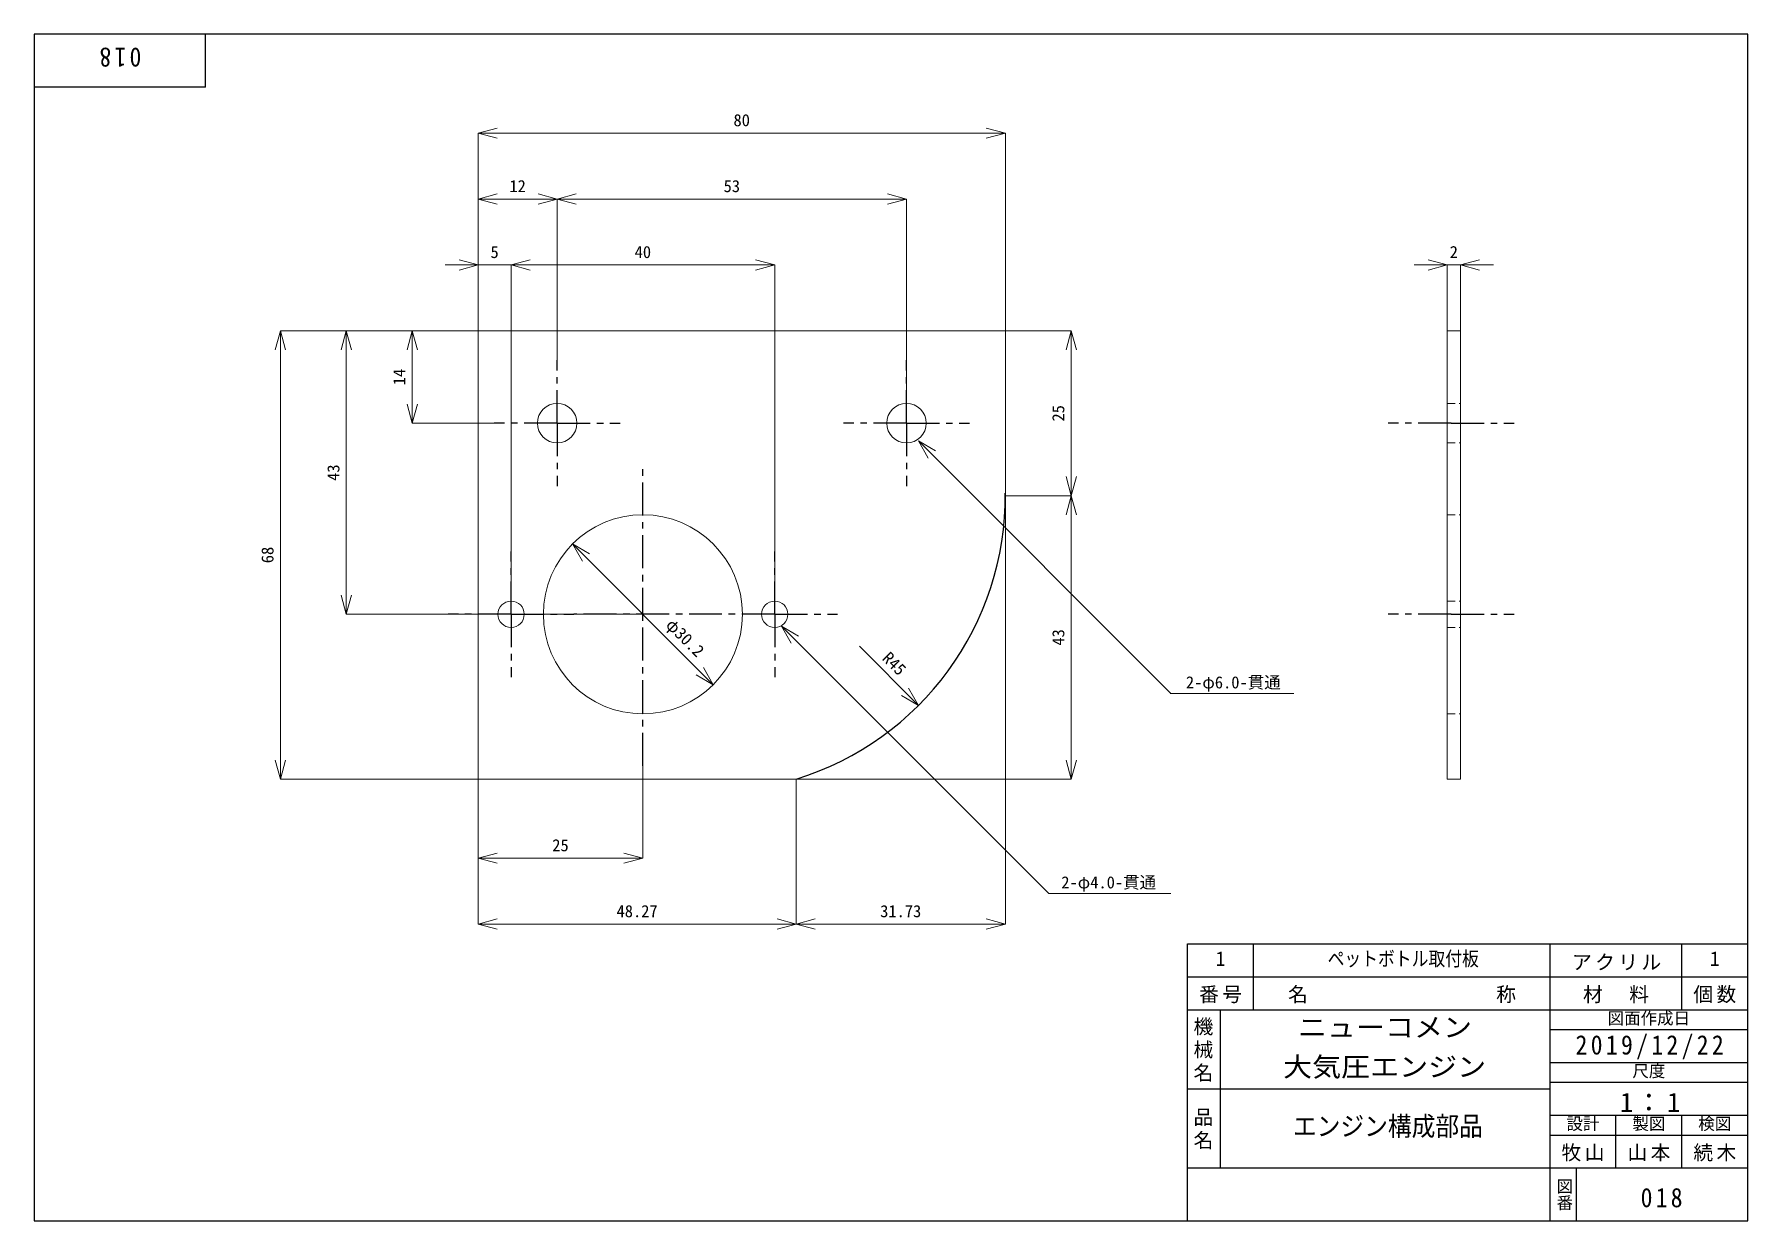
# Model space of a CAD drawing. Units: millimetres at full size, sheet at 1:1. Extents: x -130 to 130, y -94 to 86.
import ezdxf
from ezdxf.enums import TextEntityAlignment as Align

# ---------------------------------------------------------------- set-up
doc = ezdxf.new("R2010")
doc.units = ezdxf.units.MM
doc.linetypes.add('CHAIN1', pattern=[8, 5, -1, 1, -1])
doc.linetypes.add('DASHED1', pattern=[1.8, 1.2, -0.6])
doc.layers.add('0-7_表題欄内文字', color=7, linetype='Continuous')
for name, color, linetype, lineweight in [('0-F_輪郭線・表題欄', 7, 'Continuous', 25), ('1-1_実線', 7, 'Continuous', 18), ('1-2_中央線', 7, 'CHAIN1', 25), ('1-3_隠れ線', 4, 'DASHED1', 9), ('1-9_寸法線', 4, 'Continuous', 9)]:
    doc.layers.add(name, color=color, linetype=linetype, lineweight=lineweight)
doc.styles.add('@ＭＳ ゴシック', font='')
doc.styles.add('ＭＳ ゴシック', font='')
doc.styles.get('@ＭＳ ゴシック').set_extended_font_data('@MS Gothic')
doc.styles.get('ＭＳ ゴシック').set_extended_font_data('MS Gothic')

msp = doc.modelspace()

# ---------------------------------------------------------------- linework, layer by layer
at = {"layer": '0-F_輪郭線・表題欄'}
for p, q in [((-130, 86.5), (-130, -93.5)), ((130, 86.5), (-130, 86.5)), ((-104, 78.5), (-104, 86.5)), ((130, -93.5), (130, 86.5)), ((-104, 78.5), (-130, 78.5)), ((45, -51.5), (130, -51.5)), ((45, -93.5), (45, -51.5)), ((55, -61.5), (55, -51.5)), ((100, -93.5), (100, -51.5)), ((120, -61.5), (120, -51.5)), ((45, -56.5), (130, -56.5)), ((45, -61.5), (130, -61.5)), ((50, -85.5), (50, -61.5)), ((100, -64.5), (130, -64.5)), ((100, -69.5), (130, -69.5)), ((100, -72.5), (130, -72.5)), ((45, -73.5), (100, -73.5)), ((100, -77.5), (130, -77.5)), ((110, -85.5), (110, -77.5)), ((120, -85.5), (120, -77.5)), ((100, -80.5), (130, -80.5)), ((45, -85.5), (130, -85.5)), ((104, -93.5), (104, -85.5)), ((-130, -93.5), (130, -93.5))]:
    msp.add_line(p, q, dxfattribs=at)
at = {"layer": '1-1_実線'}
for p, q in [((-62.65, -26.5), (-62.65, 41.5)), ((-62.65, 41.5), (17.35, 41.5)), ((17.35, 16.894), (17.35, 41.5)), ((84.406, -26.5), (84.406, 41.5)), ((86.406, 41.5), (84.406, 41.5)), ((86.406, -26.5), (86.406, 41.5)), ((-14.383, -26.5), (-62.65, -26.5)), ((86.406, -26.5), (84.406, -26.5))]:
    msp.add_line(p, q, dxfattribs=at)
at = {"layer": '1-1_実線', "color": 4, "lineweight": 9}
for p, q in [((27.35, 41.5), (27.35, 16.5)), ((27.35, 16.5), (27.35, -26.5)), ((-62.65, -48.5), (-14.383, -48.5)), ((-14.383, -48.5), (17.35, -48.5))]:
    msp.add_line(p, q, dxfattribs=at)
at = {"layer": '1-1_実線'}
for centre, radius in [((-50.65, 27.5), 3), ((2.35, 27.5), 3), ((-37.65, -1.5), 15.1), ((-57.65, -1.5), 2), ((-17.65, -1.5), 2)]:
    msp.add_circle(centre, radius, dxfattribs=at)
at = {"layer": '1-1_実線', "lineweight": 25}
msp.add_arc((-27.65, 16.5), 45, 287.14621, 0.50111, dxfattribs=at)
at = {"layer": '1-2_中央線'}
for p, q in [((-50.65, 27.5), (-50.65, 37.047)), ((2.35, 27.5), (2.35, 37.047)), ((-50.65, 27.5), (-60.197, 27.5)), ((-50.65, 27.5), (-50.65, 17.953)), ((-50.65, 27.5), (-41.102, 27.5)), ((2.35, 27.5), (-7.197, 27.5)), ((2.35, 27.5), (2.35, 17.953)), ((2.35, 27.5), (11.898, 27.5)), ((85, 27.5), (75.453, 27.5)), ((85, 27.5), (94.547, 27.5)), ((-37.65, -2.5), (-37.65, 20.5)), ((-57.65, -1.5), (-57.65, 8.047)), ((-17.65, -1.5), (-17.65, 8.047)), ((-57.65, -1.5), (-67.197, -1.5)), ((-57.65, -1.5), (-57.65, -11.047)), ((-57.65, -1.5), (-48.102, -1.5)), ((-17.65, -1.5), (-48.102, -1.5)), ((-37.65, -24.5), (-37.65, -1.5)), ((-17.65, -1.5), (-17.65, -11.047)), ((-17.65, -1.5), (-8.102, -1.5)), ((85, -1.5), (75.453, -1.5)), ((85, -1.5), (94.547, -1.5))]:
    msp.add_line(p, q, dxfattribs=at)
at = {"layer": '1-3_隠れ線'}
for p, q in [((84.406, 30.5), (86.406, 30.5)), ((84.406, 24.5), (86.406, 24.5)), ((84.406, 13.6), (86.406, 13.6)), ((84.406, 0.5), (86.406, 0.5)), ((84.406, -3.5), (86.406, -3.5)), ((84.406, -16.6), (86.406, -16.6))]:
    msp.add_line(p, q, dxfattribs=at)
at = {"layer": '1-9_寸法線'}
for p, q in [((-62.65, 71.5), (-59.752, 72.276)), ((-62.65, 71.5), (-59.752, 70.724)), ((-62.65, 71.5), (17.35, 71.5)), ((-62.65, 71.5), (-62.65, 61.5)), ((17.35, 71.5), (14.453, 72.276)), ((17.35, 71.5), (14.453, 70.724)), ((17.35, 71.5), (17.35, 41.5)), ((-62.65, 61.5), (-59.752, 62.276)), ((-62.65, 61.5), (-59.752, 60.724)), ((-62.65, 61.5), (-50.65, 61.5)), ((-62.65, 61.5), (-62.65, 41.5)), ((-50.65, 61.5), (-53.547, 62.276)), ((-50.65, 61.5), (-53.547, 60.724)), ((-50.65, 61.5), (-47.752, 62.276)), ((-50.65, 61.5), (-47.752, 60.724)), ((-50.65, 61.5), (2.35, 61.5)), ((-50.65, 61.5), (-50.65, 37.047)), ((2.35, 61.5), (-0.547, 62.276)), ((2.35, 61.5), (-0.547, 60.724)), ((2.35, 61.5), (2.35, 27.5)), ((-62.65, 51.5), (-65.547, 52.276)), ((-57.65, 51.5), (-54.752, 52.276)), ((-57.65, 51.5), (-54.752, 52.276)), ((-17.65, 51.5), (-20.547, 52.276)), ((84.406, 51.5), (81.508, 52.276)), ((86.406, 51.5), (89.303, 52.276)), ((-62.65, 51.5), (-67.65, 51.5)), ((-62.65, 51.5), (-65.547, 50.724)), ((-62.65, 51.5), (-62.65, 46.5)), ((-62.65, 51.5), (-57.65, 51.5)), ((-57.65, 51.5), (-52.65, 51.5)), ((-57.65, 51.5), (-54.752, 50.724)), ((-57.65, 51.5), (-54.752, 50.724)), ((-57.65, 51.5), (-17.65, 51.5)), ((-57.65, 51.5), (-57.65, -1.5)), ((-17.65, 51.5), (-20.547, 50.724)), ((-17.65, 51.5), (-17.65, -1.5)), ((84.406, 51.5), (79.406, 51.5)), ((84.406, 51.5), (81.508, 50.724)), ((84.406, 51.5), (86.406, 51.5)), ((84.406, 51.5), (84.406, 41.5)), ((86.406, 51.5), (91.406, 51.5)), ((86.406, 51.5), (89.303, 50.724)), ((86.406, 51.5), (86.406, 41.5)), ((-92.65, 41.5), (-93.426, 38.602)), ((-92.65, 41.5), (-91.873, 38.602)), ((-92.65, 41.5), (-92.65, -26.5)), ((-92.65, 41.5), (-82.65, 41.5)), ((-82.65, 41.5), (-83.426, 38.602)), ((-82.65, 41.5), (-81.873, 38.602)), ((-82.65, 41.5), (-82.65, -1.5)), ((-82.65, 41.5), (-62.65, 41.5)), ((-72.65, 41.5), (-73.426, 38.602)), ((-72.65, 41.5), (-71.873, 38.602)), ((-72.65, 41.5), (-67.65, 41.5)), ((-72.65, 41.5), (-72.65, 27.5)), ((27.35, 41.5), (17.35, 41.5)), ((17.35, -48.5), (17.35, 41.5)), ((27.35, 41.5), (26.574, 38.602)), ((27.35, 41.5), (28.127, 38.602)), ((-72.65, 27.5), (-73.426, 30.398)), ((-72.65, 27.5), (-71.873, 30.398)), ((-72.65, 27.5), (-60.04, 27.5)), ((4.154, 24.807), (42.406, -13.444)), ((4.154, 24.807), (6.752, 23.307)), ((4.154, 24.807), (5.654, 22.209)), ((27.35, 16.5), (26.574, 19.398)), ((27.35, 16.5), (28.127, 19.398)), ((27.35, 16.5), (26.574, 13.602)), ((27.35, 16.5), (28.127, 13.602)), ((-48.327, 9.177), (-45.729, 7.677)), ((-48.327, 9.177), (-46.827, 6.579)), ((-26.972, -12.177), (-48.327, 9.177)), ((-82.65, -1.5), (-83.426, 1.398)), ((-82.65, -1.5), (-81.873, 1.398)), ((-37.65, -1.5), (-82.65, -1.5)), ((-52.75, -1.5), (-61.5, -1.5)), ((-16.624, -3.295), (23.953, -43.873)), ((-16.624, -3.295), (-14.026, -4.795)), ((-16.624, -3.295), (-15.124, -5.893)), ((-4.797, -6.353), (4.17, -15.32)), ((-26.972, -12.177), (-28.472, -9.579)), ((-26.972, -12.177), (-29.57, -10.677)), ((4.17, -15.32), (2.67, -12.722)), ((4.17, -15.32), (1.572, -13.82)), ((42.35, -13.5), (61.134, -13.5)), ((-37.65, -38.5), (-37.65, -19.913)), ((-92.65, -26.5), (-93.426, -23.602)), ((-92.65, -26.5), (-91.873, -23.602)), ((27.35, -26.5), (26.574, -23.602)), ((27.35, -26.5), (28.127, -23.602)), ((-92.65, -26.5), (-62.65, -26.5)), ((-62.65, -38.5), (-62.65, -26.5)), ((-14.383, -48.5), (-14.383, -26.5)), ((27.35, -26.5), (-14.383, -26.5)), ((-62.65, -38.5), (-59.752, -37.724)), ((-62.65, -38.5), (-59.752, -39.276)), ((-62.65, -38.5), (-37.65, -38.5)), ((-62.65, -48.5), (-62.65, -38.5)), ((-37.65, -38.5), (-40.547, -37.724)), ((-37.65, -38.5), (-40.547, -39.276)), ((-14.383, -48.5), (-14.383, -38.5)), ((23.953, -43.873), (42.447, -43.873)), ((-62.65, -48.5), (-59.752, -47.724)), ((-62.65, -48.5), (-59.752, -49.276)), ((-14.383, -48.5), (-17.281, -47.724)), ((-14.383, -48.5), (-17.281, -49.276)), ((-14.383, -48.5), (-11.485, -47.724)), ((-14.383, -48.5), (-11.485, -49.276)), ((17.35, -48.5), (14.453, -47.724)), ((17.35, -48.5), (14.453, -49.276))]:
    msp.add_line(p, q, dxfattribs=at)
msp.add_lwpolyline([(27.35, 16.5), (17.35, 16.5), (22.35, 16.5)], dxfattribs=at)

# ---------------------------------------------------------------- texts
at = {"layer": '0-7_表題欄内文字', "style": 'ＭＳ ゴシック'}
for p in [(49.25, -55.5), (124.25, -55.5)]:
    msp.add_text('1', height=2.199, dxfattribs=at).set_placement(p, align=Align.BOTTOM_LEFT)
for s, height, width, p in [('ペットボトル取付板', 2.199, 0.85, (66.25, -55.5)), ('ニューコメン', 2.933, 1.1, (61.75, -66.5)), ('大気圧エンジン', 2.933, 1.1, (59.5, -72.5)), ('エンジン構成部品', 2.933, 0.9, (61, -81.5))]:
    msp.add_text(s, height=height, dxfattribs=dict(at, width=width)).set_placement(p, align=Align.BOTTOM_LEFT)
at = {"layer": '0-7_表題欄内文字', "color": 4, "style": 'ＭＳ ゴシック'}
for s, p in [('図面作成日', (108.75, -64.25)), ('尺度', (112.5, -72.25)), ('設計', (102.5, -80.25)), ('製図', (112.5, -80.25)), ('検図', (122.5, -80.25))]:
    msp.add_text(s, height=1.833, dxfattribs=at).set_placement(p, align=Align.BOTTOM_LEFT)
at = {"layer": '0-7_表題欄内文字', "color": 4, "style": '@ＭＳ ゴシック'}
msp.add_text('図番', height=1.833, rotation=270, dxfattribs=at).set_placement((100.75, -87), align=Align.BOTTOM_LEFT)
at = {"layer": '0-7_表題欄内文字', "attachment_point": 7}
for s, insert, char_height, rotation, style in [('\\T1.27;\\W0.9;018', (-113.75, 84.5), 2.933, 180, 'ＭＳ ゴシック'), ('\\T1.17;機械名', (46, -62.5), 2.199, 270, '@ＭＳ ゴシック'), ('\\T1.17;品名', (46, -76.25), 2.199, 270, '@ＭＳ ゴシック')]:
    msp.add_mtext(s, dxfattribs=dict(at, insert=insert, char_height=char_height, rotation=rotation, style=style))
at = {"layer": '0-7_表題欄内文字', "attachment_point": 7, "style": 'ＭＳ ゴシック'}
for s, insert, char_height in [('\\T1.17;アクリル', (103.341, -55.5), 2.199), ('\\T1.17;番号', (46.75, -60.5), 2.199), ('\\T1.17;名\u3000\u3000\u3000\u3000\u3000\u3000\u3000\u3000称', (60.25, -60.5), 2.199), ('\\T1.17;材\u3000料', (105, -60.5), 2.199), ('\\T1.17;個数', (121.75, -60.5), 2.199), ('\\T1.28;\\W0.9;2019/12/22', (103.875, -69), 2.933), ('\\T1.19;1：1', (110.625, -77), 2.933), ('\\T1.17;牧山', (101.75, -84.5), 2.199), ('\\T1.17;山本', (111.75, -84.5), 2.199), ('\\T1.17;続木', (121.75, -84.5), 2.199), ('\\T1.27;\\W0.9;018', (113.75, -91.5), 2.933)]:
    msp.add_mtext(s, dxfattribs=dict(at, insert=insert, char_height=char_height))
at = {"layer": '1-9_寸法線', "style": 'ＭＳ ゴシック'}
for s, p in [('80', (-23.9, 72)), ('12', (-57.9, 62)), ('53', (-25.4, 62)), ('5', (-60.775, 52)), ('40', (-38.9, 52)), ('2', (84.781, 52)), ('2-φ6.0-貫通', (44.749, -13.287)), ('25', (-51.4, -38)), ('2-φ4.0-貫通', (25.842, -43.631)), ('48.27', (-41.641, -48)), ('31.73', (-1.641, -48))]:
    msp.add_text(s, height=1.833, dxfattribs=at).set_placement(p, align=Align.BOTTOM_LEFT)
for s, rotation, p in [('14', 90, (-73.15, 33.25)), ('25', 90, (26.85, 27.75)), ('43', 90, (-83.15, 18.75)), ('68', 90, (-93.15, 6.25)), ('φ30.2', 315, (-34.705, -3.647)), ('43', 90, (26.85, -6.25)), ('R45', 315, (-1.856, -8.685))]:
    msp.add_text(s, height=1.833, rotation=rotation, dxfattribs=at).set_placement(p, align=Align.BOTTOM_LEFT)

doc.saveas('drawing.dxf')
